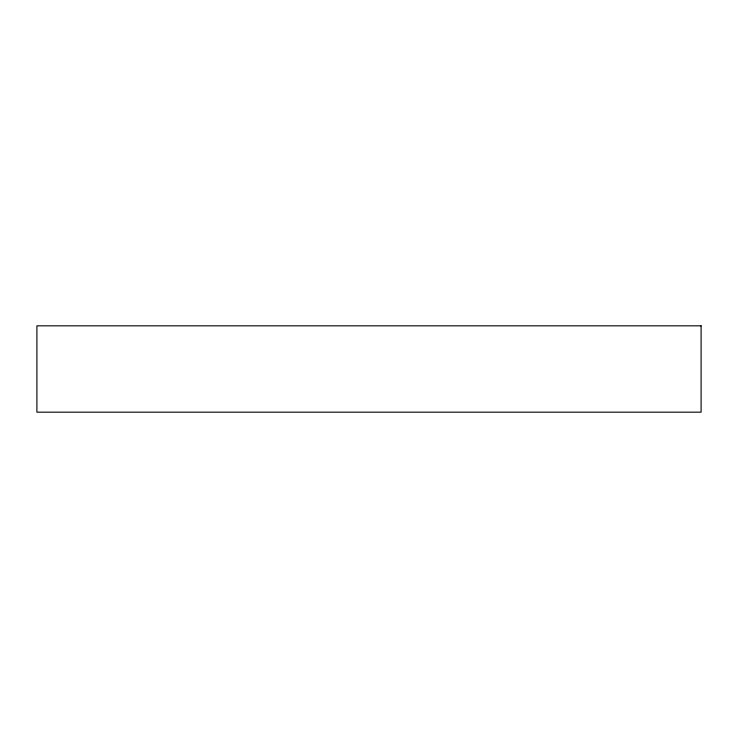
<?xml version="1.0" encoding="UTF-8"?>
<svg xmlns="http://www.w3.org/2000/svg" width="738" height="738" viewBox="0 0 738 738"><rect width="100%" height="100%" fill="white"/><g stroke="black" fill="none" stroke-linecap="round" stroke-linejoin="round"><path stroke-width="1.11" d="M701.1 325.827L36.9 325.827L36.9 412.173L701.1 412.173L701.1 325.827"/></g></svg>
